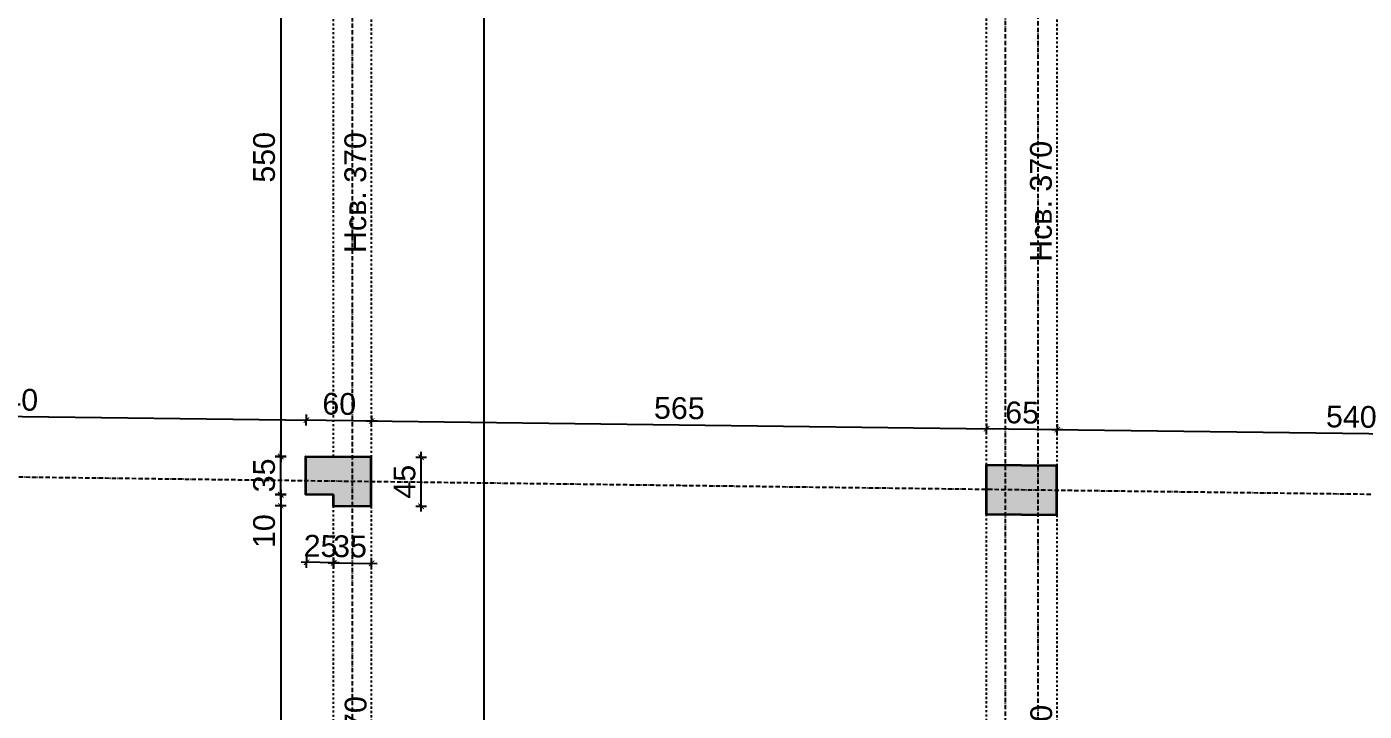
# Model space of a CAD drawing. Header units: inches. Extents: x -72385 to 39588, y -6525 to 66685.
# Drawn here: x -44454 to -43225, y 2195 to 2824 of the extents above; entities that cross this region are included whole.
import ezdxf

# ---------------------------------------------------------------- set-up
doc = ezdxf.new("R2010")
doc.units = ezdxf.units.IN
doc.header["$MEASUREMENT"] = 0
doc.linetypes.add('DashDot', pattern=[0.6, 0.4, -0.1, 0, -0.1])
doc.linetypes.add('Hidden', pattern=[0.4, 0.2, -0.2])
for name, color, linetype, lineweight in [('Надписи Hсв', 252, 'Continuous', 25), ('Надписи коти вътрешни', 252, 'Continuous', 25), ('Оси', 252, 'DashDot', 25), ('Пунктир', 253, 'Hidden', 25), ('Разрезни линии', 7, 'Continuous', 35), ('Щрих стени', 254, 'Continuous', 25)]:
    doc.layers.add(name, color=color, linetype=linetype, lineweight=lineweight)
doc.styles.add('Arial Regular', font='arial.ttf')
doc.styles.get("Standard").update_dxf_attribs({"font": 'arial.ttf'})
doc.dimstyles.new('Annotative', dxfattribs={"dimscale": 0, "dimtxt": 20, "dimasz": 5, "dimexe": 5, "dimexo": 5, "dimgap": 5, "dimtad": 1, "dimdec": 0, "dimzin": 0, "dimdsep": 46, "dimtxsty": 'Standard', "dimblk": 'ARCHTICK', "dimcen": 5, "dimdle": 5, "dimadec": 0, "dimazin": 0, "dimtfac": 1, "dimtdec": 0, "dimtofl": 0, "dimtmove": 0, "dimatfit": 3, "dimldrblk": 'ARCHTICK', "dimfxl": 5, "dimfxlon": 1, "dimtolj": 1, "dimtzin": 0, "dimarcsym": 1})

# ---------------------------------------------------------------- blocks, each defined once
blk = doc.blocks.new('_ArchTick')
at = {"color": 0, "linetype": 'ByBlock', "const_width": 0.15}
blk.add_lwpolyline([(-0.5, -0.5), (0.5, 0.5)], dxfattribs=at)
blk = doc.blocks.new('*D2194')
at = {"layer": 'Defpoints', "color": 0, "ltscale": 50, "transparency": 16777216}
for p in [(-44172.3, 2383.7), (-44220.5, 1828.7), (-44172.3, 1828.7)]:
    blk.add_point(p, dxfattribs=at)
at = {"layer": 'Надписи коти вътрешни', "color": 0, "lineweight": -2, "ltscale": 50, "transparency": 16777216}
for p, q in [((-44220.5, 2388.7), (-44220.5, 1823.7)), ((-44215.5, 2383.7), (-44225.5, 2383.7)), ((-44215.5, 1828.7), (-44225.5, 1828.7))]:
    blk.add_line(p, q, dxfattribs=at)
at = {"layer": 'Надписи коти вътрешни', "color": 0, "lineweight": -2, "ltscale": 50, "transparency": 16777216, "xscale": 5, "yscale": 5, "zscale": 5}
for p, rotation in [((-44220.5, 2383.7), 90), ((-44220.5, 1828.7), 270)]:
    blk.add_blockref('_ArchTick', p, dxfattribs=dict(at, rotation=rotation))
at = {"layer": 'Надписи коти вътрешни', "color": 0, "ltscale": 50, "transparency": 16777216, "insert": (-44235.7, 2106.2), "char_height": 20, "attachment_point": 5, "rotation": 90}
blk.add_mtext('\\A1;555', dxfattribs=at)
blk = doc.blocks.new('*D4541')
at = {"layer": 'Defpoints', "color": 0, "ltscale": 50, "transparency": 16777216}
for p in [(-44172.3, 2393.7), (-44220.5, 2383.7), (-44172.3, 2383.7)]:
    blk.add_point(p, dxfattribs=at)
at = {"layer": 'Надписи коти вътрешни', "color": 0, "lineweight": -2, "ltscale": 50, "transparency": 16777216}
for p, q in [((-44220.5, 2398.7), (-44220.5, 2383.7)), ((-44215.5, 2393.7), (-44225.5, 2393.7)), ((-44215.5, 2383.7), (-44225.5, 2383.7)), ((-44220.5, 2383.7), (-44220.5, 2342))]:
    blk.add_line(p, q, dxfattribs=at)
at = {"layer": 'Надписи коти вътрешни', "color": 0, "lineweight": -2, "ltscale": 50, "transparency": 16777216, "xscale": 5, "yscale": 5, "zscale": 5}
for p, rotation in [((-44220.5, 2393.7), 90), ((-44220.5, 2383.7), 270)]:
    blk.add_blockref('_ArchTick', p, dxfattribs=dict(at, rotation=rotation))
at = {"layer": 'Надписи коти вътрешни', "color": 0, "ltscale": 50, "transparency": 16777216, "insert": (-44235.7, 2360.4), "char_height": 20, "attachment_point": 5, "rotation": 90}
blk.add_mtext('\\A1;10', dxfattribs=at)
blk = doc.blocks.new('*D2195')
at = {"layer": 'Defpoints', "color": 0, "ltscale": 50, "transparency": 16777216}
for p in [(-44220.5, 2429.1), (-44197.3, 2429.1), (-44197.3, 2394.1)]:
    blk.add_point(p, dxfattribs=at)
at = {"layer": 'Надписи коти вътрешни', "color": 0, "lineweight": -2, "ltscale": 50, "transparency": 16777216}
for p, q in [((-44220.5, 2389.1), (-44220.5, 2434.1)), ((-44215.5, 2429.1), (-44225.5, 2429.1)), ((-44215.5, 2394.1), (-44225.5, 2394.1))]:
    blk.add_line(p, q, dxfattribs=at)
at = {"layer": 'Надписи коти вътрешни', "color": 0, "lineweight": -2, "ltscale": 50, "transparency": 16777216, "xscale": 5, "yscale": 5, "zscale": 5}
for p, rotation in [((-44220.5, 2429.1), 90), ((-44220.5, 2394.1), 270)]:
    blk.add_blockref('_ArchTick', p, dxfattribs=dict(at, rotation=rotation))
at = {"layer": 'Надписи коти вътрешни', "color": 0, "ltscale": 50, "transparency": 16777216, "insert": (-44235.7, 2411.6), "char_height": 20, "attachment_point": 5, "rotation": 90}
blk.add_mtext('\\A1;35', dxfattribs=at)
blk = doc.blocks.new('*D2196')
at = {"layer": 'Defpoints', "color": 0, "ltscale": 50, "transparency": 16777216}
for p in [(-44172.3, 2978.8), (-44220.5, 2428.8), (-44172.3, 2428.8)]:
    blk.add_point(p, dxfattribs=at)
at = {"layer": 'Надписи коти вътрешни', "color": 0, "lineweight": -2, "ltscale": 50, "transparency": 16777216}
for p, q in [((-44215.5, 2978.8), (-44225.5, 2978.8)), ((-44220.5, 2983.8), (-44220.5, 2423.8)), ((-44215.5, 2428.8), (-44225.5, 2428.8))]:
    blk.add_line(p, q, dxfattribs=at)
at = {"layer": 'Надписи коти вътрешни', "color": 0, "lineweight": -2, "ltscale": 50, "transparency": 16777216, "xscale": 5, "yscale": 5, "zscale": 5}
for p, rotation in [((-44220.5, 2978.8), 90), ((-44220.5, 2428.8), 270)]:
    blk.add_blockref('_ArchTick', p, dxfattribs=dict(at, rotation=rotation))
at = {"layer": 'Надписи коти вътрешни', "color": 0, "ltscale": 50, "transparency": 16777216, "insert": (-44235.7, 2703.8), "char_height": 20, "attachment_point": 5, "rotation": 90}
blk.add_mtext('\\A1;550', dxfattribs=at)
blk = doc.blocks.new('*D2204')
at = {"layer": 'Defpoints', "color": 0, "ltscale": 50, "transparency": 16777216}
for p in [(-44137, 2330.9), (-44172.3, 2306.7), (-44137.3, 2306.3)]:
    blk.add_point(p, dxfattribs=at)
at = {"layer": 'Надписи коти вътрешни', "color": 0, "lineweight": -2, "ltscale": 50, "transparency": 16777216}
for p, q in [((-44172.1, 2326.3), (-44172, 2336.3)), ((-44137.1, 2325.9), (-44137, 2335.9)), ((-44177, 2331.4), (-44132, 2330.8))]:
    blk.add_line(p, q, dxfattribs=at)
at = {"layer": 'Надписи коти вътрешни', "color": 0, "lineweight": -2, "ltscale": 50, "transparency": 16777216, "xscale": 5, "yscale": 5, "zscale": 5}
for p, rotation in [((-44172, 2331.3), 179.2706286525492), ((-44137, 2330.9), 359.2706286525492)]:
    blk.add_blockref('_ArchTick', p, dxfattribs=dict(at, rotation=rotation))
at = {"layer": 'Надписи коти вътрешни', "color": 0, "ltscale": 50, "transparency": 16777216, "insert": (-44156.8, 2346.3), "char_height": 20, "attachment_point": 5, "rotation": 359.2706}
blk.add_mtext('\\A1;35', dxfattribs=at)
blk = doc.blocks.new('*D2207')
at = {"layer": 'Defpoints', "color": 0, "ltscale": 50, "transparency": 16777216}
for p in [(-44196.7, 2331.8), (-44197.3, 2297.2), (-44172.3, 2296.7)]:
    blk.add_point(p, dxfattribs=at)
at = {"layer": 'Надписи коти вътрешни', "color": 0, "lineweight": -2, "ltscale": 50, "transparency": 16777216}
for p, q in [((-44196.8, 2326.8), (-44196.6, 2336.8)), ((-44171.8, 2326.3), (-44171.6, 2336.3)), ((-44166.7, 2331.2), (-44201.7, 2331.9))]:
    blk.add_line(p, q, dxfattribs=at)
at = {"layer": 'Надписи коти вътрешни', "color": 0, "lineweight": -2, "ltscale": 50, "transparency": 16777216, "xscale": 5, "yscale": 5, "zscale": 5}
for p, rotation in [((-44196.7, 2331.8), 178.8711573689559), ((-44171.7, 2331.3), 358.8711573689559)]:
    blk.add_blockref('_ArchTick', p, dxfattribs=dict(at, rotation=rotation))
at = {"layer": 'Надписи коти вътрешни', "color": 0, "ltscale": 50, "transparency": 16777216, "insert": (-44183.9, 2346.7), "char_height": 20, "attachment_point": 5, "rotation": 358.8712}
blk.add_mtext('\\A1;25', dxfattribs=at)
blk = doc.blocks.new('*D2208')
at = {"layer": 'Defpoints', "color": 0, "ltscale": 50, "transparency": 16777216}
for p in [(-44137.3, 2428.3), (-44091.5, 2428.3), (-44137.3, 2383.3)]:
    blk.add_point(p, dxfattribs=at)
at = {"layer": 'Надписи коти вътрешни', "color": 0, "lineweight": -2, "ltscale": 50, "transparency": 16777216}
for p, q in [((-44096.5, 2428.3), (-44086.5, 2428.3)), ((-44091.5, 2378.3), (-44091.5, 2433.3)), ((-44096.5, 2383.3), (-44086.5, 2383.3))]:
    blk.add_line(p, q, dxfattribs=at)
at = {"layer": 'Надписи коти вътрешни', "color": 0, "lineweight": -2, "ltscale": 50, "transparency": 16777216, "xscale": 5, "yscale": 5, "zscale": 5}
for p, rotation in [((-44091.5, 2428.3), 90), ((-44091.5, 2383.3), 270)]:
    blk.add_blockref('_ArchTick', p, dxfattribs=dict(at, rotation=rotation))
at = {"layer": 'Надписи коти вътрешни', "color": 0, "ltscale": 50, "transparency": 16777216, "insert": (-44106.7, 2405.8), "char_height": 20, "attachment_point": 5, "rotation": 90}
blk.add_mtext('\\A1;45', dxfattribs=at)
blk = doc.blocks.new('*D2210')
at = {"layer": 'Defpoints', "color": 0, "ltscale": 50, "transparency": 16777216}
for p in [(-44196.9, 2462.4), (-44737.3, 2436.1), (-44197.3, 2429.1)]:
    blk.add_point(p, dxfattribs=at)
at = {"layer": 'Надписи коти вътрешни', "color": 0, "lineweight": -2, "ltscale": 50, "transparency": 16777216}
for p, q in [((-44737, 2464.5), (-44736.8, 2474.5)), ((-44741.9, 2469.5), (-44191.9, 2462.3)), ((-44197, 2457.4), (-44196.8, 2467.4))]:
    blk.add_line(p, q, dxfattribs=at)
at = {"layer": 'Надписи коти вътрешни', "color": 0, "lineweight": -2, "ltscale": 50, "transparency": 16777216, "xscale": 5, "yscale": 5, "zscale": 5}
for p, rotation in [((-44736.9, 2469.5), 179.2503706181044), ((-44196.9, 2462.4), 359.2503706181043)]:
    blk.add_blockref('_ArchTick', p, dxfattribs=dict(at, rotation=rotation))
at = {"layer": 'Надписи коти вътрешни', "color": 0, "ltscale": 50, "transparency": 16777216, "insert": (-44466.7, 2481.1), "char_height": 20, "attachment_point": 5, "rotation": 359.2504}
blk.add_mtext('\\A1;540', dxfattribs=at)
blk = doc.blocks.new('*D4171')
at = {"layer": 'Defpoints', "color": 0, "ltscale": 50, "transparency": 16777216}
for p in [(-44136.9, 2461.6), (-44197.3, 2429.1), (-44137.3, 2428.3)]:
    blk.add_point(p, dxfattribs=at)
at = {"layer": 'Надписи коти вътрешни', "color": 0, "lineweight": -2, "ltscale": 50, "transparency": 16777216}
for p, q in [((-44201.9, 2462.5), (-44131.9, 2461.6)), ((-44197, 2457.4), (-44196.8, 2467.4)), ((-44137, 2456.6), (-44136.8, 2466.6))]:
    blk.add_line(p, q, dxfattribs=at)
at = {"layer": 'Надписи коти вътрешни', "color": 0, "lineweight": -2, "ltscale": 50, "transparency": 16777216, "xscale": 5, "yscale": 5, "zscale": 5}
for p, rotation in [((-44196.9, 2462.4), 179.2706286525391), ((-44136.9, 2461.6), 359.2706286525391)]:
    blk.add_blockref('_ArchTick', p, dxfattribs=dict(at, rotation=rotation))
at = {"layer": 'Надписи коти вътрешни', "color": 0, "ltscale": 50, "transparency": 16777216, "insert": (-44166.7, 2477.2), "char_height": 20, "attachment_point": 5, "rotation": 359.2706}
blk.add_mtext('\\A1;60', dxfattribs=at)
blk = doc.blocks.new('*D2211')
at = {"layer": 'Defpoints', "color": 0, "ltscale": 50, "transparency": 16777216}
for p in [(-43571.9, 2454.4), (-44137.3, 2428.3), (-43572.3, 2421.1)]:
    blk.add_point(p, dxfattribs=at)
at = {"layer": 'Надписи коти вътрешни', "color": 0, "lineweight": -2, "ltscale": 50, "transparency": 16777216}
for p, q in [((-44141.9, 2461.7), (-43566.9, 2454.4)), ((-44137, 2456.6), (-44136.8, 2466.6)), ((-43572, 2449.4), (-43571.8, 2459.4))]:
    blk.add_line(p, q, dxfattribs=at)
at = {"layer": 'Надписи коти вътрешни', "color": 0, "lineweight": -2, "ltscale": 50, "transparency": 16777216, "xscale": 5, "yscale": 5, "zscale": 5}
for p, rotation in [((-44136.9, 2461.6), 179.2706286525474), ((-43571.9, 2454.4), 359.2706286525474)]:
    blk.add_blockref('_ArchTick', p, dxfattribs=dict(at, rotation=rotation))
at = {"layer": 'Надписи коти вътрешни', "color": 0, "ltscale": 50, "transparency": 16777216, "insert": (-43854.2, 2473.3), "char_height": 20, "attachment_point": 5, "rotation": 359.2706}
blk.add_mtext('\\A1;565', dxfattribs=at)
blk = doc.blocks.new('*D2212')
at = {"layer": 'Defpoints', "color": 0, "ltscale": 50, "transparency": 16777216}
for p in [(-43571.9, 2454.4), (-43572.3, 2421.1), (-43507.3, 2420.3)]:
    blk.add_point(p, dxfattribs=at)
at = {"layer": 'Надписи коти вътрешни', "color": 0, "lineweight": -2, "ltscale": 50, "transparency": 16777216}
for p, q in [((-43572, 2449.4), (-43571.8, 2459.4)), ((-43507, 2448.6), (-43506.8, 2458.6)), ((-43501.9, 2453.6), (-43576.9, 2454.5))]:
    blk.add_line(p, q, dxfattribs=at)
at = {"layer": 'Надписи коти вътрешни', "color": 0, "lineweight": -2, "ltscale": 50, "transparency": 16777216, "xscale": 5, "yscale": 5, "zscale": 5}
for p, rotation in [((-43571.9, 2454.4), 179.2706286525398), ((-43506.9, 2453.6), 359.2706286525399)]:
    blk.add_blockref('_ArchTick', p, dxfattribs=dict(at, rotation=rotation))
at = {"layer": 'Надписи коти вътрешни', "color": 0, "ltscale": 50, "transparency": 16777216, "insert": (-43539.2, 2469.2), "char_height": 20, "attachment_point": 5, "rotation": 359.2706}
blk.add_mtext('\\A1;65', dxfattribs=at)
blk = doc.blocks.new('*D2213')
at = {"layer": 'Defpoints', "color": 0, "ltscale": 50, "transparency": 16777216}
for p in [(-42966.9, 2446.7), (-43507.3, 2420.3), (-42967.3, 2413.4)]:
    blk.add_point(p, dxfattribs=at)
at = {"layer": 'Надписи коти вътрешни', "color": 0, "lineweight": -2, "ltscale": 50, "transparency": 16777216}
for p, q in [((-43507, 2448.6), (-43506.8, 2458.6)), ((-43511.9, 2453.7), (-42961.9, 2446.7)), ((-42967, 2441.7), (-42966.8, 2451.7))]:
    blk.add_line(p, q, dxfattribs=at)
at = {"layer": 'Надписи коти вътрешни', "color": 0, "lineweight": -2, "ltscale": 50, "transparency": 16777216, "xscale": 5, "yscale": 5, "zscale": 5}
for p, rotation in [((-43506.9, 2453.6), 179.2706286525486), ((-42966.9, 2446.7), 359.2706286525486)]:
    blk.add_blockref('_ArchTick', p, dxfattribs=dict(at, rotation=rotation))
at = {"layer": 'Надписи коти вътрешни', "color": 0, "ltscale": 50, "transparency": 16777216, "insert": (-43236.7, 2465.4), "char_height": 20, "attachment_point": 5, "rotation": 359.2706}
blk.add_mtext('\\A1;540', dxfattribs=at)
blk = doc.blocks.new('*D2241')
at = {"layer": 'Defpoints', "color": 0, "ltscale": 50, "transparency": 16777216}
for p in [(-44137.3, 2988.4), (-44033.7, 2988.4), (-44137.3, 1223.2)]:
    blk.add_point(p, dxfattribs=at)
at = {"layer": 'Надписи коти вътрешни', "color": 0, "lineweight": -2, "ltscale": 50, "transparency": 16777216}
for p, q in [((-44038.7, 2988.4), (-44028.7, 2988.4)), ((-44033.7, 1218.2), (-44033.7, 2993.4)), ((-44038.7, 1223.2), (-44028.7, 1223.2))]:
    blk.add_line(p, q, dxfattribs=at)
at = {"layer": 'Надписи коти вътрешни', "color": 0, "lineweight": -2, "ltscale": 50, "transparency": 16777216, "xscale": 5, "yscale": 5, "zscale": 5}
for p, rotation in [((-44033.7, 2988.4), 90), ((-44033.7, 1223.2), 270)]:
    blk.add_blockref('_ArchTick', p, dxfattribs=dict(at, rotation=rotation))
at = {"layer": 'Надписи коти вътрешни', "color": 0, "ltscale": 50, "transparency": 16777216, "insert": (-44048.9, 2105.8), "char_height": 20, "attachment_point": 5, "rotation": 90}
blk.add_mtext('\\A1;1765', dxfattribs=at)

msp = doc.modelspace()

# ---------------------------------------------------------------- hatches: boundary and pattern name
at = {"layer": 'Щрих стени', "ltscale": 10}
h = msp.add_hatch(color=256, dxfattribs=at)
h.dxf.hatch_style = 1
h.paths.add_polyline_path([(-44437.3, 3027.2), (-44472.3, 3027.6), (-44472.3, 2992.6), (-44437.3, 2992.2)])
h.paths.add_polyline_path([(-44137.3, 3023.4), (-44172.3, 3023.8), (-44172.3, 2978.8), (-44137.3, 2978.3)])
h.paths.add_polyline_path([(-43837.3, 3019.5), (-43872.3, 3020), (-43872.3, 2985), (-43837.3, 2984.5)])
h.paths.add_polyline_path([(-43507.3, 3015.3), (-43572.3, 3016.2), (-43572.3, 2971.2), (-43507.3, 2970.3)])
h.paths.add_polyline_path([(-43207.3, 3011.5), (-43242.3, 3012), (-43242.3, 2977), (-43207.3, 2976.5)])
h.paths.add_polyline_path([(-42907.3, 3007.7), (-42942.3, 3008.1), (-42942.3, 2963.1), (-42907.3, 2962.7)])
h.paths.add_polyline_path([(-42607.3, 3003.9), (-42642.3, 3004.3), (-42642.3, 2969.3), (-42607.3, 2968.9)])
h.paths.add_polyline_path([(-42307.3, 3000.1), (-42342.3, 3000.5), (-42342.3, 2955.5), (-42307.3, 2955.1), (-42307.3, 2405), (-42342.3, 2405.5), (-42342.3, 2360.4), (-42292.3, 2359.8), (-42292.3, 2964.9), (-42307.3, 2965.1)])
h.paths.add_polyline_path([(-42907.3, 2412.6), (-42942.3, 2413.1), (-42967.3, 2413.4), (-42967.3, 2378.4), (-42942.3, 2378.1), (-42942.3, 2368.1), (-42907.3, 2367.6)])
h.paths.add_polyline_path([(-43507.3, 2420.3), (-43572.3, 2421.1), (-43572.3, 2376.1), (-43507.3, 2375.3)])
h.paths.add_polyline_path([(-44137.3, 2428.3), (-44172.3, 2428.8), (-44197.3, 2429.1), (-44197.3, 2394.1), (-44172.3, 2393.7), (-44172.3, 2383.7), (-44137.3, 2383.3)])

# ---------------------------------------------------------------- linework, layer by layer
at = {"layer": 'Оси', "ltscale": 10}
for p, q in [((-44154.8, 3406.1), (-44154.8, 805.9)), ((-39839.8, 2351.1), (-52699.8, 2514.8))]:
    msp.add_line(p, q, dxfattribs=at)
for points in [[(-43574.8, 3398.7), (-43574.8, 3378.5), (-43554.8, 3378.2), (-43554.8, 818.5), (-43574.8, 818.8), (-43574.8, 798.5)], [(-43504.8, 3397.8), (-43504.8, 3377.6), (-43524.8, 3377.8), (-43524.8, 818.1), (-43504.8, 817.9), (-43504.8, 797.6)]]:
    msp.add_lwpolyline(points, dxfattribs=at)
at = {"layer": 'Пунктир', "ltscale": 10}
for p, q in [((-44172.3, 2978.8), (-44172.3, 2428.8)), ((-44137.3, 2978.3), (-44137.3, 2428.3)), ((-43572.3, 2971.2), (-43572.3, 2421.1)), ((-43507.3, 2970.3), (-43507.3, 2420.3)), ((-44172.3, 2383.7), (-44172.3, 1828.7)), ((-44137.3, 2383.3), (-44137.3, 1828.3)), ((-43572.3, 2376.1), (-43572.3, 1821.1)), ((-43507.3, 2375.3), (-43507.3, 1820.2))]:
    msp.add_line(p, q, dxfattribs=at)
at = {"layer": 'Разрезни линии', "ltscale": 50}
for points in [[(-44172.3, 2393.7), (-44172.3, 2393.7), (-44197.3, 2394.1), (-44197.3, 2429.1), (-44172.3, 2428.8)], [(-44172.3, 2393.7), (-44172.3, 2383.7), (-44137.3, 2383.3), (-44137.3, 2428.3), (-44172.3, 2428.8)]]:
    msp.add_lwpolyline(points, dxfattribs=at)
msp.add_lwpolyline([(-43507.3, 2375.3), (-43507.3, 2420.3), (-43572.3, 2421.1), (-43572.3, 2376.1)], close=True, dxfattribs=at)

# ---------------------------------------------------------------- texts
at = {"layer": 'Надписи Hсв', "ltscale": 100, "char_height": 20, "width": 180.489, "attachment_point": 1, "rotation": 90, "style": 'Arial Regular'}
for insert in [(-44162, 2615.8), (-43532, 2607.8), (-44161.7, 2097.7), (-43531.7, 2089.7)]:
    msp.add_mtext('\\pxt8;Hсв. 370', dxfattribs=dict(at, insert=insert))

# ---------------------------------------------------------------- dimensions: what is measured, and where the dimension line sits
at = {"layer": 'Надписи коти вътрешни', "ltscale": 50}
for base, p1, p2, picture, middle in [((-44033.7, 2988.4), (-44137.3, 1223.2), (-44137.3, 2988.4), '*D2241', (-44048.9, 2105.8)), ((-44220.5, 2428.8), (-44172.3, 2978.8), (-44172.3, 2428.8), '*D2196', (-44235.7, 2703.8)), ((-44091.5, 2428.3), (-44137.3, 2383.3), (-44137.3, 2428.3), '*D2208', (-44106.7, 2405.8)), ((-44220.5, 2383.7), (-44172.3, 2393.7), (-44172.3, 2383.7), '*D4541', (-44235.7, 2360.4)), ((-44220.5, 1828.7), (-44172.3, 2383.7), (-44172.3, 1828.7), '*D2194', (-44235.7, 2106.2))]:
    dim = msp.add_linear_dim(base=base, p1=p1, p2=p2, angle=90, dimstyle='Annotative', override={"dimscale": 0, "dimtix": 0, "dimtofl": 0, "dimtmove": 0, "dimatfit": 3}, dxfattribs=at)
    dim.commit()
    dim.dimension.update_dxf_attribs({"geometry": picture, "text_midpoint": middle})
for p1, p2, distance, picture, middle in [((-44737.3, 2436.1), (-44197.3, 2429.1), 33.3, '*D2210', (-44466.7, 2481.1)), ((-44197.3, 2429.1), (-44137.3, 2428.3), 33.3, '*D4171', (-44166.7, 2477.2)), ((-44137.3, 2428.3), (-43572.3, 2421.1), 33.3, '*D2211', (-43854.2, 2473.3)), ((-43507.3, 2420.3), (-43572.3, 2421.1), -33.3, '*D2212', (-43539.2, 2469.2)), ((-43507.3, 2420.3), (-42967.3, 2413.4), 33.3, '*D2213', (-43236.7, 2465.4))]:
    dim = msp.add_aligned_dim(p1=p1, p2=p2, distance=distance, dimstyle='Annotative', override={"dimscale": 0, "dimtix": 0, "dimtofl": 0, "dimtmove": 0, "dimatfit": 3}, dxfattribs=at)
    dim.commit()
    dim.dimension.update_dxf_attribs({"geometry": picture, "text_midpoint": middle})
for base, p1, p2, angle, picture, middle, dimtype in [((-44220.5, 2429.1), (-44197.3, 2394.1), (-44197.3, 2429.1), 90, '*D2195', (-44220.5, 2411.6), 128), ((-44196.7, 2331.8), (-44172.3, 2296.7), (-44197.3, 2297.2), 178.8712, '*D2207', (-44184.2, 2331.5), 129), ((-44137, 2330.9), (-44172.3, 2306.7), (-44137.3, 2306.3), 359.2706, '*D2204', (-44157, 2331.1), 129)]:
    dim = msp.add_linear_dim(base=base, p1=p1, p2=p2, angle=angle, dimstyle='Annotative', override={"dimscale": 0, "dimtix": 0, "dimtofl": 0, "dimtmove": 0, "dimatfit": 3}, dxfattribs=at)
    dim.commit()
    dim.dimension.update_dxf_attribs({"geometry": picture, "text_midpoint": middle, "dimtype": dimtype})

doc.saveas('drawing.dxf')
